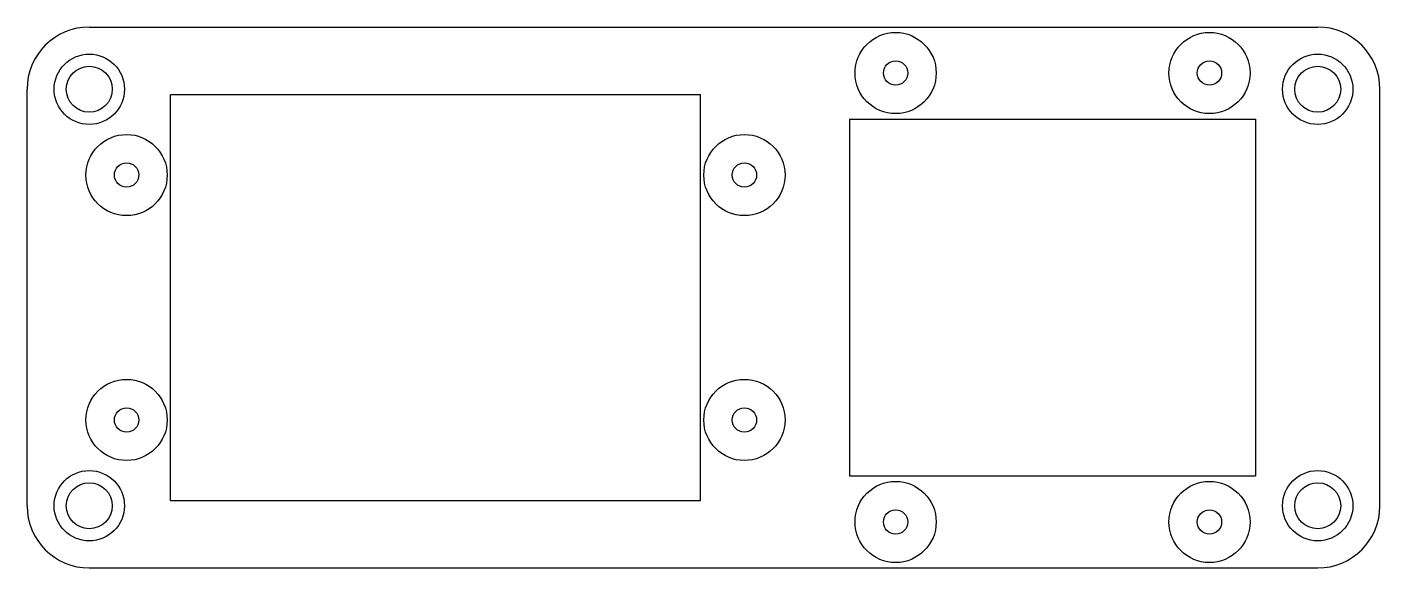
# Model space of a CAD drawing. Header units: inches. Extents: x 0 to 5, y 0 to 2.
import ezdxf

# ---------------------------------------------------------------- set-up
doc = ezdxf.new("R2010")
doc.units = ezdxf.units.IN
doc.header["$MEASUREMENT"] = 0

msp = doc.modelspace()

# ---------------------------------------------------------------- linework, layer by layer
for p, q in [((0.23, 2), (4.77, 2)), ((0, 0.23), (0, 1.77)), ((0.53, 0.25), (0.53, 1.75)), ((0.53, 1.75), (2.48905, 1.75)), ((5, 0.23), (5, 1.77)), ((2.48905, 0.25), (2.48905, 1.75)), ((3.04, 1.66), (3.04, 0.34)), ((3.04, 1.66), (4.54, 1.66)), ((4.54, 1.66), (4.54, 0.34)), ((3.04, 0.34), (4.54, 0.34)), ((0.53, 0.25), (2.48905, 0.25)), ((0.23, 0), (4.77, 0))]:
    msp.add_line(p, q)
for centre, radius in [((3.21, 1.83), 0.15), ((4.37, 1.83), 0.15), ((0.23, 1.77), 0.13), ((0.23, 1.77), 0.085), ((3.21, 1.83), 0.045), ((4.37, 1.83), 0.045), ((4.77, 1.77), 0.13), ((4.77, 1.77), 0.085), ((0.367795, 1.452755), 0.15), ((2.651255, 1.452755), 0.15), ((0.367795, 1.452755), 0.045), ((2.651255, 1.452755), 0.045), ((0.367795, 0.547245), 0.15), ((2.651255, 0.547245), 0.15), ((0.367795, 0.547245), 0.045), ((2.651255, 0.547245), 0.045), ((0.23, 0.23), 0.13), ((4.77, 0.23), 0.13), ((0.23, 0.23), 0.085), ((3.21, 0.17), 0.15), ((4.37, 0.17), 0.15), ((4.77, 0.23), 0.085), ((3.21, 0.17), 0.045), ((4.37, 0.17), 0.045)]:
    msp.add_circle(centre, radius)
for centre, start, end in [((0.23, 1.77), 90, 180), ((4.77, 1.77), 0, 90), ((0.23, 0.23), 180, 270), ((4.77, 0.23), 270, 360)]:
    msp.add_arc(centre, 0.23, start, end)

doc.saveas('drawing.dxf')
